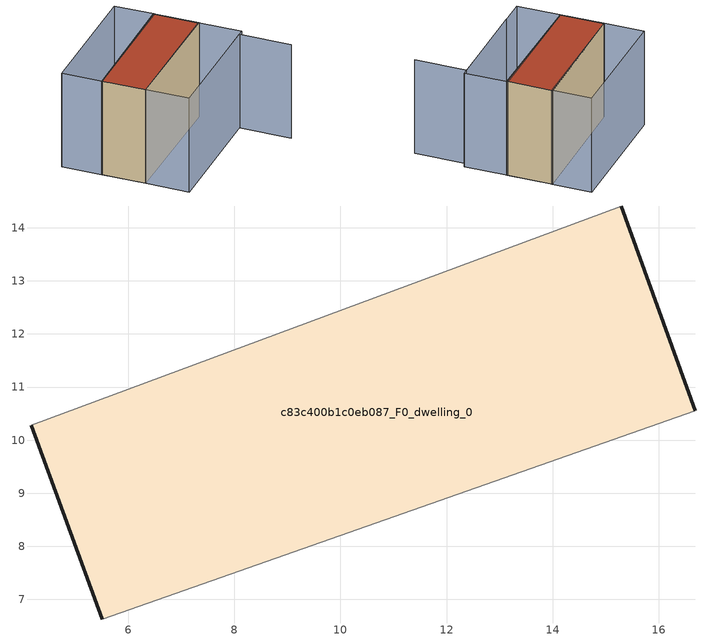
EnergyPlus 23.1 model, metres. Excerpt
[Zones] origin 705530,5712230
c83c400b1c0eb087_F0_dwelling_0
 floor ground (EU_floor_Construction): 16.69,10.56 15.29,14.41 4.17,10.28 5.52,6.63 z0
 wall outside (EU_wall_Construction): 5.52,6.63 4.17,10.28 / 15.29,14.41 16.69,10.56 z0:9
 wall adiabatic (EU_wall_Construction): 16.69,10.56 5.52,6.63 / 4.17,10.28 15.29,14.41 z0:9
 roof outside (EU_roof_Construction): 15.29,14.41 16.69,10.56 5.52,6.63 4.17,10.28 z9
shading: 9.03,3.76 17.49,6.84 / 17.49,6.84 19.07,2.5 / 17.99,7.01 6.85,2.96 / 6.85,2.96 5.52,6.63 / 5.52,6.63 16.66,10.67 / 16.66,10.67 17.99,7.01 / 2.95,13.64 14.1,17.69 / 14.1,17.69 15.32,14.33 / 15.32,14.33 4.17,10.28 / 4.17,10.28 2.95,13.64 z0:9
[Building]
EU S2 Campaign: North Axis=0; Terrain=City; Solar Distribution=FullExterior
[Site:Location]
London: Latitude=51.5; Longitude=-0.5; Time Zone=0; Elevation=25
[SizingPeriod:WeatherFileDays]
AnnualSizingPeriod: Begin Month=1; Begin Day of Month=1; End Month=12; End Day of Month=31; Day of Week for Start Day=Monday; Use Weather File Daylight Saving Period=No; Use Weather File Rain and Snow Indicators=No
[MATERIAL]
EU_InternalMass_Material: Roughness=MediumRough; Thickness=0.1; Conductivity=1; Density=1800; Specific Heat=900; Thermal Absorptance=0.9; Solar Absorptance=0.7; Visible Absorptance=0.7
[MATERIAL:NOMASS] Roughness=MediumRough; Thermal Absorptance=0.9; Solar Absorptance=0.7; Visible Absorptance=0.7
Name | Thermal Resistance
EU_wall_NoMass | 0.727863
EU_roof_NoMass | 0.773354
EU_floor_NoMass | 1.79329
[CONSTRUCTION]
EU_wall_Construction: EU_wall_NoMass
EU_roof_Construction: EU_roof_NoMass
EU_floor_Construction: EU_floor_NoMass
EU_InternalMass_Construction: EU_InternalMass_Material
[ZONE]
c83c400b1c0eb087_F0_dwelling_0: Type=1; Multiplier=1; Ceiling Height=autocalculate; Volume=426.146; Floor Area=autocalculate; Part of Total Floor Area=Yes
[INTERNALMASS]
c83c400b1c0eb087_F0_dwelling_0_EU_InternalMass: Construction=EU_InternalMass_Construction; Zone or ZoneList=c83c400b1c0eb087_F0_dwelling_0; Surface Area=47.3495
[OTHEREQUIPMENT]
EU_Step8_InternalGain_c83c400b1c0eb087_F0_dwelling_0_f000: Fuel Type=Electricity; Zone or ZoneList or Space or SpaceList=c83c400b1c0eb087_F0_dwelling_0; Schedule=EU_Step8_GainSchedule_c83c400b1c0eb087_F0_dwelling_0_f000; Design Level Calculation Method=Watts/Area; Power per Zone Floor Area=1; Fraction Latent=0; Fraction Radiant=0; Fraction Lost=0; Carbon Dioxide Generation Rate=0; EndUse Subcategory=EU_Step8_InternalGains
[ZONEVENTILATION:DESIGNFLOWRATE]
EU_ConstantAir_c83c400b1c0eb087_F0_dwelling_0: Zone or ZoneList or Space or SpaceList=c83c400b1c0eb087_F0_dwelling_0; Schedule=EU_AlwaysOn; Design Flow Rate Calculation Method=AirChanges/Hour; Air Changes per Hour=0.484901; Ventilation Type=Natural; Fan Pressure Rise=0; Fan Total Efficiency=1; Constant Term Coefficient=1; Temperature Term Coefficient=0; Velocity Term Coefficient=0; Velocity Squared Term Coefficient=0; Minimum Indoor Temperature=-100; Maximum Indoor Temperature=100; Delta Temperature=-100; Minimum Outdoor Temperature=-100; Maximum Outdoor Temperature=100; Maximum Wind Speed=40
[HVACTEMPLATE:THERMOSTAT]
EU_HeatOnly_c83c400b1c0eb087_F0_dwelling_0: Constant Heating Setpoint=20; Constant Cooling Setpoint=50
[HVACTEMPLATE:ZONE:IDEALLOADSAIRSYSTEM]
c83c400b1c0eb087_F0_dwelling_0: Template Thermostat=EU_HeatOnly_c83c400b1c0eb087_F0_dwelling_0; System Availability Schedule=EU_AlwaysOn; Maximum Heating Supply Air Temperature=50; Minimum Cooling Supply Air Temperature=13; Maximum Heating Supply Air Humidity Ratio=0.0156; Minimum Cooling Supply Air Humidity Ratio=0.0077; Heating Limit=NoLimit; Cooling Limit=NoLimit; Heating Availability Schedule=EU_AlwaysOn; Cooling Availability Schedule=EU_CoolingOff; Dehumidification Control Type=ConstantSensibleHeatRatio; Cooling Sensible Heat Ratio=0.7; Dehumidification Setpoint=60; Humidification Control Type=None; Humidification Setpoint=30; Outdoor Air Method=None; Outdoor Air Flow Rate per Person=0.00944; Outdoor Air Flow Rate per Zone Floor Area=0; Outdoor Air Flow Rate per Zone=0; Demand Controlled Ventilation Type=None; Outdoor Air Economizer Type=NoEconomizer; Heat Recovery Type=None; Sensible Heat Recovery Effectiveness=0.7; Latent Heat Recovery Effectiveness=0.65
[SIZING:ZONE]
c83c400b1c0eb087_F0_dwelling_0: Zone Cooling Design Supply Air Temperature Input Method=SupplyAirTemperature; Zone Cooling Design Supply Air Temperature=13; Zone Heating Design Supply Air Temperature Input Method=SupplyAirTemperature; Zone Heating Design Supply Air Temperature=50; Zone Cooling Design Supply Air Humidity Ratio=0.008; Zone Heating Design Supply Air Humidity Ratio=0.008; Cooling Design Air Flow Method=DesignDay; Cooling Design Air Flow Rate=0; Cooling Minimum Air Flow per Zone Floor Area=0.000762; Cooling Minimum Air Flow=0; Cooling Minimum Air Flow Fraction=0.2; Heating Design Air Flow Method=DesignDay; Heating Design Air Flow Rate=0; Heating Maximum Air Flow per Zone Floor Area=0.002032; Heating Maximum Air Flow=0.141576; Heating Maximum Air Flow Fraction=0.3; Account for Dedicated Outdoor Air System=No; Dedicated Outdoor Air System Control Strategy=NeutralSupplyAir; Dedicated Outdoor Air Low Setpoint Temperature for Design=autosize; Dedicated Outdoor Air High Setpoint Temperature for Design=autosize; Zone Load Sizing Method=Sensible Load Only No Latent Load; Zone Latent Cooling Design Supply Air Humidity Ratio Input Method=HumidityRatioDifference; Zone Cooling Design Supply Air Humidity Ratio Difference=0.005; Zone Latent Heating Design Supply Air Humidity Ratio Input Method=HumidityRatioDifference; Zone Humidification Design Supply Air Humidity Ratio Difference=0.005
[SCHEDULE:CONSTANT]
Name | Hourly Value
EU_AlwaysOn | 1
EU_CoolingOff | 0
[SCHEDULE:FILE]
EU_Step8_GainSchedule_c83c400b1c0eb087_F0_dwelling_0_f000: File=../../schedules/c83c400b1c0eb087/c83c400b1c0eb087_F0_dwelling_0_f000_gain.csv; Column Number=1; Rows to Skip at Top=0; Number of Hours of Data=8760; Column Separator=Comma; Interpolate to Timestep=No; Minutes per Item=60; Adjust Schedule for Daylight Savings=Yes
